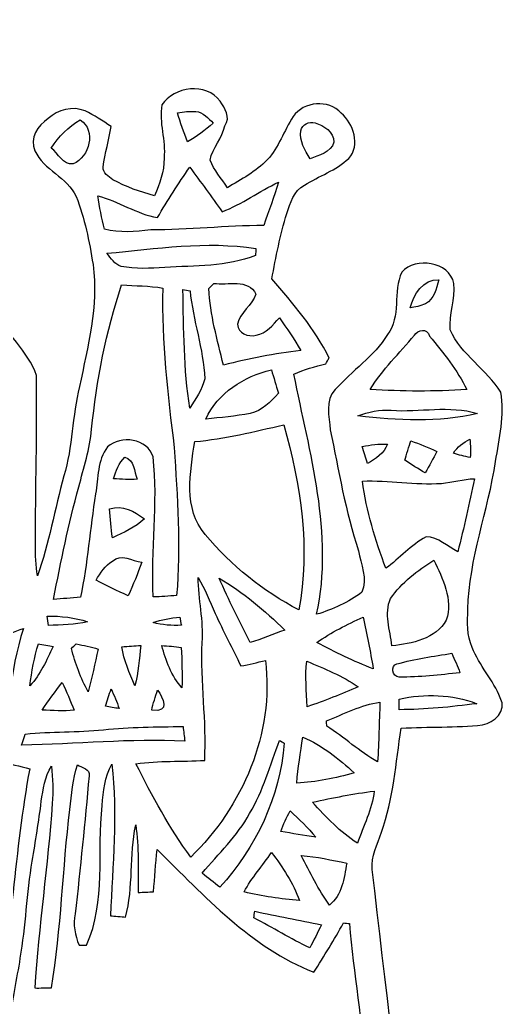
# Model space of a CAD drawing. Header units: centimetres. Extents: x -11.5 to 11.6, y -15.1 to 14.3.
# Drawn here: x 3.06 to 11.57, y -2.97 to 14.25 of the extents above; entities that cross this region are included whole.
import ezdxf

# ---------------------------------------------------------------- set-up
doc = ezdxf.new("R2010")
doc.units = ezdxf.units.CM
doc.header["$MEASUREMENT"] = 0
doc.layers.add('Layer 1', color=7, linetype='Continuous')

msp = doc.modelspace()

# ---------------------------------------------------------------- linework, layer by layer
at = {"layer": 'Layer 1', "color": 251}
for points, knots in [([(-2.06375, 14.05819), (-1.87043, 14.25363), (-1.54481, 14.13792), (-1.38783, 13.9573), (-1.38783, 13.9573), (-1.24742, 13.73434), (-1.26753, 13.44612), (-1.14159, 13.21576), (-1.14159, 13.21576), (-0.89182, 12.98363), (-0.58738, 12.80971), (-0.36865, 12.54301), (-0.36865, 12.54301), (-0.17392, 12.33064), (-0.00494, 12.09675), (0.13017, 11.84169), (0.13017, 11.84169), (0.3369, 11.83711), (0.54398, 11.83322), (0.75142, 11.82723), (0.75142, 11.82723), (0.67486, 11.57217), (0.52776, 11.34604), (0.4378, 11.09592), (0.4378, 11.09592), (0.30833, 10.7502), (0.14676, 10.41682), (0.0187, 10.0711), (0.0187, 10.0711), (-0.12629, 9.51547), (0.43744, 9.1246), (0.41487, 8.58449), (0.41487, 8.58449), (0.34925, 8.28887), (-0.06244, 8.15411), (-0.00882, 7.81473), (-0.00882, 7.81473), (0.01976, 7.43409), (0.21731, 7.09683), (0.30939, 6.73171), (0.30939, 6.73171), (0.47696, 5.975), (0.39687, 5.18548), (0.56762, 4.42877), (0.56762, 4.42877), (0.76482, 4.60622), (0.9017, 4.86269), (0.89182, 5.13327), (0.89182, 5.13327), (0.92216, 5.89739), (0.88124, 6.66256), (0.9017, 7.42703), (0.9017, 7.42703), (0.9084, 7.63305), (0.92146, 7.85319), (1.03329, 8.03275), (1.03329, 8.03275), (1.22237, 8.34072), (1.43686, 8.63459), (1.59173, 8.96197), (1.59173, 8.96197), (1.70991, 9.19939), (1.67322, 9.4809), (1.6189, 9.73102), (1.6189, 9.73102), (1.58785, 9.92187), (1.52859, 10.13742), (1.65276, 10.30781), (1.65276, 10.30781), (1.80022, 10.48632), (2.0387, 10.58545), (2.26907, 10.55934), (2.26907, 10.55934), (2.44722, 10.48879), (2.63596, 10.37661), (2.70792, 10.18822), (2.70792, 10.18822), (2.78377, 9.85414), (2.63102, 9.52712), (2.63666, 9.19586), (2.63666, 9.19586), (2.80811, 8.77429), (3.21028, 8.48325), (3.34998, 8.04651), (3.34998, 8.04651), (3.36903, 7.06473), (3.33375, 6.08013), (3.33304, 5.09729), (3.33304, 5.09729), (3.33728, 4.91631), (3.33798, 4.73287), (3.36938, 4.5533), (3.36938, 4.5533), (3.57364, 5.11986), (3.6703, 5.71712), (3.83187, 6.29603), (3.83187, 6.29603), (3.98321, 6.80473), (3.97722, 7.3406), (4.10069, 7.8546), (4.10069, 7.8546), (4.25344, 8.5531), (4.43547, 9.26077), (4.34022, 9.9822), (4.34022, 9.9822), (4.27214, 10.38472), (4.19876, 10.79182), (4.04354, 11.17106), (4.04354, 11.17106), (3.88726, 11.50832), (3.48015, 11.63073), (3.32528, 11.96693), (3.32528, 11.96693), (3.22333, 12.19059), (3.37714, 12.41072), (3.55529, 12.52996), (3.55529, 12.52996), (3.7271, 12.68448), (3.9811, 12.75362), (4.20088, 12.66472), (4.20088, 12.66472), (4.35928, 12.58711), (4.50744, 12.48904), (4.6549, 12.39202), (4.6549, 12.39202), (4.62068, 12.15496), (4.54554, 11.92565), (4.5145, 11.68788), (4.5145, 11.68788), (4.50215, 11.58064), (4.61186, 11.51678), (4.68806, 11.46351), (4.68806, 11.46351), (4.9149, 11.33581), (5.16396, 11.25079), (5.41479, 11.1827), (5.41479, 11.1827), (5.49557, 11.39261), (5.58447, 11.60709), (5.57989, 11.8364), (5.57989, 11.8364), (5.61164, 12.1479), (5.48569, 12.45976), (5.54143, 12.76738), (5.54143, 12.76738), (5.74957, 13.09017), (6.32107, 13.16531), (6.55743, 12.83582), (6.55743, 12.83582), (6.64281, 12.71164), (6.74441, 12.55571), (6.64245, 12.40367), (6.64245, 12.40367), (6.59518, 12.18706), (6.42726, 12.01984), (6.3814, 11.80536), (6.3814, 11.80536), (6.45231, 11.62897), (6.58072, 11.48186), (6.68479, 11.32381), (6.68479, 11.32381), (6.92785, 11.46916), (7.1822, 11.60427), (7.38152, 11.80994), (7.38152, 11.80994), (7.58472, 12.02761), (7.67115, 12.31794), (7.83096, 12.56312), (7.83096, 12.56312), (8.01864, 12.83088), (8.45114, 12.87074), (8.67198, 12.62309), (8.67198, 12.62309), (8.88118, 12.44424), (9.01735, 12.06077), (8.80216, 11.83569), (8.80216, 11.83569), (8.58344, 11.62262), (8.28322, 11.53054), (8.03204, 11.36544), (8.03204, 11.36544), (7.83378, 11.27795), (7.79357, 11.05076), (7.71984, 10.87155), (7.71984, 10.87155), (7.60942, 10.49831), (7.5311, 10.11555), (7.4616, 9.73243), (7.4616, 9.73243), (7.83167, 9.29957), (8.20843, 8.86566), (8.46137, 8.35025), (8.46137, 8.35025), (8.44127, 8.31709), (8.42151, 8.28393), (8.40211, 8.25041), (8.40211, 8.25041), (8.21372, 8.20208), (8.02464, 8.15411), (7.84719, 8.07297), (7.84719, 8.07297), (8.11459, 6.69678), (8.54886, 5.28955), (8.24336, 3.88161), (8.24336, 3.88161), (8.52417, 3.96804), (8.80004, 4.08658), (9.03358, 4.26791), (9.03358, 4.26791), (9.13765, 4.49651), (9.01171, 4.75897), (8.97643, 4.9911), (8.97643, 4.9911), (8.74183, 5.67584), (8.6293, 6.39233), (8.48078, 7.09824), (8.48078, 7.09824), (8.46349, 7.32684), (8.382, 7.61788), (8.56862, 7.80062), (8.56862, 7.80062), (8.85825, 8.13435), (9.24772, 8.37741), (9.47737, 8.76371), (9.47737, 8.76371), (9.72573, 9.07274), (9.56663, 9.51089), (9.73067, 9.8492), (9.73067, 9.8492), (9.96774, 10.12366), (10.55934, 10.03547), (10.64013, 9.65235), (10.64013, 9.65235), (10.66729, 9.38036), (10.55123, 9.11366), (10.57451, 8.84237), (10.57451, 8.84237), (10.76572, 8.40458), (11.21445, 8.15622), (11.45787, 7.75476), (11.45787, 7.75476), (11.52984, 7.35224), (11.42718, 6.9469), (11.36791, 6.54932), (11.36791, 6.54932), (11.2335, 5.68396), (10.90507, 4.85211), (10.88284, 3.96946), (10.88284, 3.96946), (10.87755, 3.74756), (10.85815, 3.51014), (10.95869, 3.30376), (10.95869, 3.30376), (11.0804, 2.98732), (11.32628, 2.7365), (11.44905, 2.42147), (11.44905, 2.42147), (11.57041, 2.19922), (11.34216, 1.99284), (11.14107, 1.95016), (11.14107, 1.95016), (10.66871, 1.90324), (10.19281, 1.92229), (9.71903, 1.89477), (9.71903, 1.89477), (9.62519, 1.28623), (9.58215, 0.66252), (9.37472, 0.07796), (9.37472, 0.07796), (9.30416, -0.13229), (9.19127, -0.33973), (9.2142, -0.56974), (9.2142, -0.56974), (9.67528, -4.56812), (10.17376, -8.56262), (10.63025, -12.56171), (10.63025, -12.56171), (9.30416, -12.62768), (7.97631, -12.59558), (6.64986, -12.64673), (6.64986, -12.64673), (5.43419, -12.61604), (4.22169, -12.71799), (3.01025, -12.80336), (3.01025, -12.80336), (3.15419, -13.46588), (3.35104, -14.11746), (3.51437, -14.7761), (3.51437, -14.7761), (2.95734, -14.92215), (2.37949, -14.94331), (1.80799, -14.98388), (1.80799, -14.98388), (1.05163, -15.01599), (0.29492, -15.0368), (-0.46179, -15.06432), (-0.46179, -15.06432), (-2.46698, -15.08795), (-4.4704, -14.91192), (-6.47559, -14.99623), (-6.47559, -14.99623), (-6.65163, -14.98741), (-6.9663, -15.02269), (-7.0164, -14.79303), (-7.0164, -14.79303), (-7.01534, -14.2113), (-6.83084, -13.64897), (-6.80544, -13.06936), (-6.80544, -13.06936), (-7.75264, -13.12474), (-8.70126, -13.09546), (-9.64883, -13.1131), (-9.64883, -13.1131), (-10.26089, -13.14803), (-10.87402, -13.14415), (-11.4868, -13.14062), (-11.4868, -13.14062), (-11.43635, -11.45222), (-11.33122, -9.76489), (-11.21516, -8.07967), (-11.21516, -8.07967), (-10.76043, -5.12692), (-10.36355, -2.1657), (-9.96774, 0.79551), (-9.96774, 0.79551), (-9.84462, 1.99284), (-9.70421, 3.18946), (-9.51512, 4.37868), (-9.51512, 4.37868), (-9.85908, 4.42913), (-10.20727, 4.43477), (-10.55264, 4.47005), (-10.55264, 4.47005), (-10.48491, 5.2384), (-10.19422, 5.96371), (-9.98114, 6.69854), (-9.98114, 6.69854), (-9.83544, 7.27675), (-9.59873, 7.82708), (-9.36166, 8.37247), (-9.36166, 8.37247), (-9.16658, 8.83497), (-8.85931, 9.24313), (-8.68821, 9.71515), (-8.68821, 9.71515), (-8.62048, 9.8746), (-8.75947, 10.01324), (-8.8706, 10.10779), (-8.8706, 10.10779), (-9.11825, 10.32969), (-9.42516, 10.51877), (-9.53629, 10.85215), (-9.53629, 10.85215), (-9.67564, 11.24126), (-9.84532, 11.61768), (-10.01995, 11.99127), (-10.01995, 11.99127), (-10.15083, 12.26467), (-9.92329, 12.5917), (-9.64389, 12.63932), (-9.64389, 12.63932), (-9.43716, 12.64426), (-9.23784, 12.49609), (-9.19656, 12.28866), (-9.19656, 12.28866), (-9.19198, 12.0396), (-9.26853, 11.80006), (-9.32956, 11.56159), (-9.32956, 11.56159), (-9.07627, 11.5002), (-8.80674, 11.51431), (-8.58061, 11.65225), (-8.58061, 11.65225), (-8.60249, 11.90166), (-8.6487, 12.14931), (-8.65611, 12.39979), (-8.65611, 12.39979), (-8.62824, 12.74022), (-8.17527, 12.87709), (-7.92021, 12.68201), (-7.92021, 12.68201), (-7.74912, 12.59134), (-7.71384, 12.37192), (-7.76041, 12.19906), (-7.76041, 12.19906), (-7.81403, 12.01561), (-7.88423, 11.83711), (-7.93679, 11.65331), (-7.93679, 11.65331), (-7.64081, 11.55171), (-7.32155, 11.54677), (-7.02451, 11.64766), (-7.02451, 11.64766), (-7.01358, 11.88332), (-7.05097, 12.11509), (-7.10071, 12.34475), (-7.10071, 12.34475), (-7.15292, 12.47951), (-7.11165, 12.65943), (-6.97865, 12.72857), (-6.97865, 12.72857), (-6.7243, 12.84111), (-6.41562, 12.76985), (-6.20818, 12.59487), (-6.20818, 12.59487), (-6.07942, 12.48516), (-6.06496, 12.2869), (-6.14962, 12.14579), (-6.14962, 12.14579), (-6.23147, 12.01385), (-6.32848, 11.89214), (-6.41773, 11.76514), (-6.41773, 11.76514), (-6.12175, 11.67024), (-5.81131, 11.70975), (-5.51427, 11.77749), (-5.51427, 11.77749), (-5.62645, 12.02267), (-5.79332, 12.34405), (-5.61199, 12.59769), (-5.61199, 12.59769), (-5.4483, 12.77126), (-5.1375, 12.85134), (-4.93395, 12.70353), (-4.93395, 12.70353), (-4.70747, 12.46893), (-4.81365, 12.14014), (-4.88421, 11.86744), (-4.88421, 11.86744), (-4.97911, 11.52701), (-4.9343, 11.14884), (-5.12057, 10.83627), (-5.12057, 10.83627), (-5.30719, 10.53712), (-5.61728, 10.31311), (-5.7464, 9.98044), (-5.7464, 9.98044), (-5.78238, 9.44739), (-5.17349, 9.12566), (-5.20771, 8.59155), (-5.20771, 8.59155), (-5.25039, 8.24477), (-5.44971, 7.92833), (-5.40632, 7.56885), (-5.40632, 7.56885), (-5.35623, 7.11764), (-5.16431, 6.69854), (-5.06942, 6.25687), (-5.06942, 6.25687), (-4.86622, 5.36187), (-4.67889, 4.46299), (-4.55224, 3.55353), (-4.55224, 3.55353), (-4.35998, 3.64243), (-4.17513, 3.78001), (-4.09187, 3.9811), (-4.09187, 3.9811), (-3.96275, 4.37974), (-3.89431, 4.79531), (-3.85586, 5.21159), (-3.85586, 5.21159), (-4.13844, 5.1689), (-4.41748, 5.10928), (-4.69794, 5.05636), (-4.69794, 5.05636), (-4.693, 5.24651), (-4.65808, 5.43419), (-4.63444, 5.62222), (-4.63444, 5.62222), (-4.51979, 6.44737), (-4.46158, 7.28098), (-4.28519, 8.09625), (-4.28519, 8.09625), (-4.19135, 8.62683), (-3.95323, 9.1186), (-3.86186, 9.64918), (-3.86186, 9.64918), (-3.83187, 9.83297), (-3.81106, 10.02489), (-3.87914, 10.20339), (-3.87914, 10.20339), (-4.02484, 10.66447), (-4.32047, 11.0617), (-4.48839, 11.51184), (-4.48839, 11.51184), (-4.32894, 11.70623), (-4.01673, 11.69458), (-3.85163, 11.89179), (-3.85163, 11.89179), (-3.65443, 12.16378), (-3.49285, 12.46611), (-3.24803, 12.70071), (-3.24803, 12.70071), (-3.01061, 12.87745), (-2.74179, 13.01044), (-2.51848, 13.20659), (-2.51848, 13.20659), (-2.35268, 13.47787), (-2.32833, 13.85076), (-2.06375, 14.05819), (-2.06375, 14.05819), (-2.06375, 14.05819), (-2.06375, 14.05819), (-2.06375, 14.05819)], [0, 0, 0, 0, 0.00787402, 0.00787402, 0.00787402, 0.00787402, 0.01574803, 0.01574803, 0.01574803, 0.01574803, 0.02362205, 0.02362205, 0.02362205, 0.02362205, 0.03149606, 0.03149606, 0.03149606, 0.03149606, 0.03937008, 0.03937008, 0.03937008, 0.03937008, 0.04724409, 0.04724409, 0.04724409, 0.04724409, 0.05511811, 0.05511811, 0.05511811, 0.05511811, 0.06299213, 0.06299213, 0.06299213, 0.06299213, 0.07086614, 0.07086614, 0.07086614, 0.07086614, 0.07874016, 0.07874016, 0.07874016, 0.07874016, 0.08661417, 0.08661417, 0.08661417, 0.08661417, 0.09448819, 0.09448819, 0.09448819, 0.09448819, 0.1023622, 0.1023622, 0.1023622, 0.1023622, 0.11023622, 0.11023622, 0.11023622, 0.11023622, 0.11811024, 0.11811024, 0.11811024, 0.11811024, 0.12598425, 0.12598425, 0.12598425, 0.12598425, 0.13385827, 0.13385827, 0.13385827, 0.13385827, 0.14173228, 0.14173228, 0.14173228, 0.14173228, 0.1496063, 0.1496063, 0.1496063, 0.1496063, 0.15748031, 0.15748031, 0.15748031, 0.15748031, 0.16535433, 0.16535433, 0.16535433, 0.16535433, 0.17322835, 0.17322835, 0.17322835, 0.17322835, 0.18110236, 0.18110236, 0.18110236, 0.18110236, 0.18897638, 0.18897638, 0.18897638, 0.18897638, 0.19685039, 0.19685039, 0.19685039, 0.19685039, 0.20472441, 0.20472441, 0.20472441, 0.20472441, 0.21259843, 0.21259843, 0.21259843, 0.21259843, 0.22047244, 0.22047244, 0.22047244, 0.22047244, 0.22834646, 0.22834646, 0.22834646, 0.22834646, 0.23622047, 0.23622047, 0.23622047, 0.23622047, 0.24409449, 0.24409449, 0.24409449, 0.24409449, 0.2519685, 0.2519685, 0.2519685, 0.2519685, 0.25984252, 0.25984252, 0.25984252, 0.25984252, 0.26771654, 0.26771654, 0.26771654, 0.26771654, 0.27559055, 0.27559055, 0.27559055, 0.27559055, 0.28346457, 0.28346457, 0.28346457, 0.28346457, 0.29133858, 0.29133858, 0.29133858, 0.29133858, 0.2992126, 0.2992126, 0.2992126, 0.2992126, 0.30708661, 0.30708661, 0.30708661, 0.30708661, 0.31496063, 0.31496063, 0.31496063, 0.31496063, 0.32283465, 0.32283465, 0.32283465, 0.32283465, 0.33070866, 0.33070866, 0.33070866, 0.33070866, 0.33858268, 0.33858268, 0.33858268, 0.33858268, 0.34645669, 0.34645669, 0.34645669, 0.34645669, 0.35433071, 0.35433071, 0.35433071, 0.35433071, 0.36220472, 0.36220472, 0.36220472, 0.36220472, 0.37007874, 0.37007874, 0.37007874, 0.37007874, 0.37795276, 0.37795276, 0.37795276, 0.37795276, 0.38582677, 0.38582677, 0.38582677, 0.38582677, 0.39370079, 0.39370079, 0.39370079, 0.39370079, 0.4015748, 0.4015748, 0.4015748, 0.4015748, 0.40944882, 0.40944882, 0.40944882, 0.40944882, 0.41732283, 0.41732283, 0.41732283, 0.41732283, 0.42519685, 0.42519685, 0.42519685, 0.42519685, 0.43307087, 0.43307087, 0.43307087, 0.43307087, 0.44094488, 0.44094488, 0.44094488, 0.44094488, 0.4488189, 0.4488189, 0.4488189, 0.4488189, 0.45669291, 0.45669291, 0.45669291, 0.45669291, 0.46456693, 0.46456693, 0.46456693, 0.46456693, 0.47244094, 0.47244094, 0.47244094, 0.47244094, 0.48031496, 0.48031496, 0.48031496, 0.48031496, 0.48818898, 0.48818898, 0.48818898, 0.48818898, 0.49606299, 0.49606299, 0.49606299, 0.49606299, 0.50393701, 0.50393701, 0.50393701, 0.50393701, 0.51181102, 0.51181102, 0.51181102, 0.51181102, 0.51968504, 0.51968504, 0.51968504, 0.51968504, 0.52755906, 0.52755906, 0.52755906, 0.52755906, 0.53543307, 0.53543307, 0.53543307, 0.53543307, 0.54330709, 0.54330709, 0.54330709, 0.54330709, 0.5511811, 0.5511811, 0.5511811, 0.5511811, 0.55905512, 0.55905512, 0.55905512, 0.55905512, 0.56692913, 0.56692913, 0.56692913, 0.56692913, 0.57480315, 0.57480315, 0.57480315, 0.57480315, 0.58267717, 0.58267717, 0.58267717, 0.58267717, 0.59055118, 0.59055118, 0.59055118, 0.59055118, 0.5984252, 0.5984252, 0.5984252, 0.5984252, 0.60629921, 0.60629921, 0.60629921, 0.60629921, 0.61417323, 0.61417323, 0.61417323, 0.61417323, 0.62204724, 0.62204724, 0.62204724, 0.62204724, 0.62992126, 0.62992126, 0.62992126, 0.62992126, 0.63779528, 0.63779528, 0.63779528, 0.63779528, 0.64566929, 0.64566929, 0.64566929, 0.64566929, 0.65354331, 0.65354331, 0.65354331, 0.65354331, 0.66141732, 0.66141732, 0.66141732, 0.66141732, 0.66929134, 0.66929134, 0.66929134, 0.66929134, 0.67716535, 0.67716535, 0.67716535, 0.67716535, 0.68503937, 0.68503937, 0.68503937, 0.68503937, 0.69291339, 0.69291339, 0.69291339, 0.69291339, 0.7007874, 0.7007874, 0.7007874, 0.7007874, 0.70866142, 0.70866142, 0.70866142, 0.70866142, 0.71653543, 0.71653543, 0.71653543, 0.71653543, 0.72440945, 0.72440945, 0.72440945, 0.72440945, 0.73228346, 0.73228346, 0.73228346, 0.73228346, 0.74015748, 0.74015748, 0.74015748, 0.74015748, 0.7480315, 0.7480315, 0.7480315, 0.7480315, 0.75590551, 0.75590551, 0.75590551, 0.75590551, 0.76377953, 0.76377953, 0.76377953, 0.76377953, 0.77165354, 0.77165354, 0.77165354, 0.77165354, 0.77952756, 0.77952756, 0.77952756, 0.77952756, 0.78740157, 0.78740157, 0.78740157, 0.78740157, 0.79527559, 0.79527559, 0.79527559, 0.79527559, 0.80314961, 0.80314961, 0.80314961, 0.80314961, 0.81102362, 0.81102362, 0.81102362, 0.81102362, 0.81889764, 0.81889764, 0.81889764, 0.81889764, 0.82677165, 0.82677165, 0.82677165, 0.82677165, 0.83464567, 0.83464567, 0.83464567, 0.83464567, 0.84251969, 0.84251969, 0.84251969, 0.84251969, 0.8503937, 0.8503937, 0.8503937, 0.8503937, 0.85826772, 0.85826772, 0.85826772, 0.85826772, 0.86614173, 0.86614173, 0.86614173, 0.86614173, 0.87401575, 0.87401575, 0.87401575, 0.87401575, 0.88188976, 0.88188976, 0.88188976, 0.88188976, 0.88976378, 0.88976378, 0.88976378, 0.88976378, 0.8976378, 0.8976378, 0.8976378, 0.8976378, 0.90551181, 0.90551181, 0.90551181, 0.90551181, 0.91338583, 0.91338583, 0.91338583, 0.91338583, 0.92125984, 0.92125984, 0.92125984, 0.92125984, 0.92913386, 0.92913386, 0.92913386, 0.92913386, 0.93700787, 0.93700787, 0.93700787, 0.93700787, 0.94488189, 0.94488189, 0.94488189, 0.94488189, 0.95275591, 0.95275591, 0.95275591, 0.95275591, 0.96062992, 0.96062992, 0.96062992, 0.96062992, 0.96850394, 0.96850394, 0.96850394, 0.96850394, 0.97637795, 0.97637795, 0.97637795, 0.97637795, 0.98425197, 0.98425197, 0.98425197, 0.98425197, 1, 1, 1, 1]), ([(5.81554, 12.63156), (5.8614, 12.4587), (5.92243, 12.29042), (5.98734, 12.12356), (5.98734, 12.12356), (6.1535, 12.20787), (6.29356, 12.3317), (6.43714, 12.44847), (6.43714, 12.44847), (6.35176, 12.53525), (6.26216, 12.64038), (6.13304, 12.65449), (6.13304, 12.65449), (6.02544, 12.66049), (5.92102, 12.64532), (5.81554, 12.63156), (5.81554, 12.63156), (5.81554, 12.63156), (5.81554, 12.63156), (5.81554, 12.63156)], [0, 0, 0, 0, 0.16666667, 0.16666667, 0.16666667, 0.16666667, 0.33333333, 0.33333333, 0.33333333, 0.33333333, 0.5, 0.5, 0.5, 0.5, 0.66666667, 0.66666667, 0.66666667, 0.66666667, 1, 1, 1, 1]), ([(3.61139, 12.01279), (3.72851, 11.93059), (3.81917, 11.7094), (3.99274, 11.73974), (3.99274, 11.73974), (4.2799, 11.86004), (4.40055, 12.31829), (4.11692, 12.50809), (4.11692, 12.50809), (3.91089, 12.38462), (3.73556, 12.21811), (3.61139, 12.01279), (3.61139, 12.01279), (3.61139, 12.01279), (3.61139, 12.01279), (3.61139, 12.01279)], [0, 0, 0, 0, 0.2, 0.2, 0.2, 0.2, 0.4, 0.4, 0.4, 0.4, 0.6, 0.6, 0.6, 0.6, 1, 1, 1, 1]), ([(7.96713, 12.31724), (7.94279, 12.1352), (8.03734, 11.97645), (8.12765, 11.82934), (8.12765, 11.82934), (8.27722, 11.88649), (8.49312, 11.94012), (8.54392, 12.11792), (8.54392, 12.11792), (8.54392, 12.29713), (8.37001, 12.41002), (8.21514, 12.4527), (8.21514, 12.4527), (8.11212, 12.49221), (7.98936, 12.42483), (7.96713, 12.31724), (7.96713, 12.31724), (7.96713, 12.31724), (7.96713, 12.31724), (7.96713, 12.31724)], [0, 0, 0, 0, 0.16666667, 0.16666667, 0.16666667, 0.16666667, 0.33333333, 0.33333333, 0.33333333, 0.33333333, 0.5, 0.5, 0.5, 0.5, 0.66666667, 0.66666667, 0.66666667, 0.66666667, 1, 1, 1, 1]), ([(5.46488, 10.80135), (5.09587, 10.86838), (4.77943, 11.08569), (4.42066, 11.18411), (4.42066, 11.18411), (4.45064, 10.98691), (4.49192, 10.79147), (4.53743, 10.59744), (4.53743, 10.59744), (4.80483, 10.53747), (5.07682, 10.54982), (5.34599, 10.58968), (5.34599, 10.58968), (6.00534, 10.58439), (6.66115, 10.66094), (7.31979, 10.66518), (7.31979, 10.66518), (7.40304, 10.91847), (7.50358, 11.16612), (7.57802, 11.42224), (7.57802, 11.42224), (7.24288, 11.26067), (6.94126, 11.03736), (6.59236, 10.9033), (6.59236, 10.9033), (6.4068, 11.16471), (6.22088, 11.42577), (6.02721, 11.68083), (6.02721, 11.68083), (5.82895, 11.39543), (5.63598, 11.10439), (5.46488, 10.80135), (5.46488, 10.80135), (5.46488, 10.80135), (5.46488, 10.80135), (5.46488, 10.80135)], [0, 0, 0, 0, 0.1, 0.1, 0.1, 0.1, 0.2, 0.2, 0.2, 0.2, 0.3, 0.3, 0.3, 0.3, 0.4, 0.4, 0.4, 0.4, 0.5, 0.5, 0.5, 0.5, 0.6, 0.6, 0.6, 0.6, 0.7, 0.7, 0.7, 0.7, 0.8, 0.8, 0.8, 0.8, 1, 1, 1, 1]), ([(4.58011, 10.1794), (4.65208, 10.09368), (4.71629, 9.98396), (4.83023, 9.94974), (4.83023, 9.94974), (5.08212, 9.90494), (5.33753, 9.91341), (5.59188, 9.92999), (5.59188, 9.92999), (6.12246, 9.96985), (6.67314, 9.93846), (7.1755, 10.14342), (7.1755, 10.14342), (7.17726, 10.1727), (7.18009, 10.23197), (7.18185, 10.26125), (7.18185, 10.26125), (6.31931, 10.40059), (5.44124, 10.25842), (4.58011, 10.1794), (4.58011, 10.1794), (4.58011, 10.1794), (4.58011, 10.1794), (4.58011, 10.1794)], [0, 0, 0, 0, 0.14285714, 0.14285714, 0.14285714, 0.14285714, 0.28571429, 0.28571429, 0.28571429, 0.28571429, 0.42857143, 0.42857143, 0.42857143, 0.42857143, 0.57142857, 0.57142857, 0.57142857, 0.57142857, 0.71428571, 0.71428571, 0.71428571, 0.71428571, 1, 1, 1, 1]), ([(6.44984, 9.65447), (6.4202, 9.62448), (6.39092, 9.5945), (6.36164, 9.56486), (6.36164, 9.56486), (6.38104, 9.10872), (6.51051, 8.66951), (6.6167, 8.22889), (6.6167, 8.22889), (7.06049, 8.33861), (7.50958, 8.43174), (7.96431, 8.48289), (7.96431, 8.48289), (7.85248, 8.68116), (7.72266, 8.86848), (7.59354, 9.05581), (7.59354, 9.05581), (7.47748, 8.93163), (7.36847, 8.77288), (7.18502, 8.75206), (7.18502, 8.75206), (7.05414, 8.71114), (6.86012, 8.78628), (6.86329, 8.94186), (6.86329, 8.94186), (6.90386, 9.15176), (7.11976, 9.27135), (7.18361, 9.46891), (7.18361, 9.46891), (7.04956, 9.74125), (6.6869, 9.6199), (6.44984, 9.65447), (6.44984, 9.65447), (6.44984, 9.65447), (6.44984, 9.65447), (6.44984, 9.65447)], [0, 0, 0, 0, 0.1, 0.1, 0.1, 0.1, 0.2, 0.2, 0.2, 0.2, 0.3, 0.3, 0.3, 0.3, 0.4, 0.4, 0.4, 0.4, 0.5, 0.5, 0.5, 0.5, 0.6, 0.6, 0.6, 0.6, 0.7, 0.7, 0.7, 0.7, 0.8, 0.8, 0.8, 0.8, 1, 1, 1, 1]), ([(9.87319, 9.22796), (9.96562, 9.24101), (10.05664, 9.2583), (10.14307, 9.29746), (10.14307, 9.29746), (10.29935, 9.38036), (10.3311, 9.56204), (10.37484, 9.71515), (10.37484, 9.71515), (10.09474, 9.73561), (9.94234, 9.46079), (9.87319, 9.22796), (9.87319, 9.22796), (9.87319, 9.22796), (9.87319, 9.22796), (9.87319, 9.22796)], [0, 0, 0, 0, 0.2, 0.2, 0.2, 0.2, 0.4, 0.4, 0.4, 0.4, 0.6, 0.6, 0.6, 0.6, 1, 1, 1, 1]), ([(4.83799, 9.62695), (4.56494, 8.81239), (4.40231, 7.96255), (4.31553, 7.10847), (4.31553, 7.10847), (4.28237, 6.76557), (4.17724, 6.43714), (4.09081, 6.10588), (4.09081, 6.10588), (3.90984, 5.45959), (3.77825, 4.80095), (3.65019, 4.14232), (3.65019, 4.14232), (3.80612, 4.15325), (3.9624, 4.1656), (4.11868, 4.17795), (4.11868, 4.17795), (4.2485, 4.77238), (4.28449, 5.38127), (4.38397, 5.98064), (4.38397, 5.98064), (4.43971, 6.25651), (4.4069, 6.56872), (4.59317, 6.8012), (4.59317, 6.8012), (4.82141, 7.01816), (5.29343, 6.94267), (5.38903, 6.62622), (5.38903, 6.62622), (5.47899, 5.81413), (5.34987, 4.9978), (5.38974, 4.18359), (5.38974, 4.18359), (5.52626, 4.18818), (5.66244, 4.19876), (5.79931, 4.20899), (5.79931, 4.20899), (5.87304, 5.06765), (5.80954, 5.93125), (5.75874, 6.78956), (5.75874, 6.78956), (5.64268, 7.71243), (5.53014, 8.64023), (5.55766, 9.57227), (5.55766, 9.57227), (5.32059, 9.61637), (5.07682, 9.60896), (4.83799, 9.62695), (4.83799, 9.62695), (4.83799, 9.62695), (4.83799, 9.62695), (4.83799, 9.62695)], [0, 0, 0, 0, 0.07142857, 0.07142857, 0.07142857, 0.07142857, 0.14285714, 0.14285714, 0.14285714, 0.14285714, 0.21428571, 0.21428571, 0.21428571, 0.21428571, 0.28571429, 0.28571429, 0.28571429, 0.28571429, 0.35714286, 0.35714286, 0.35714286, 0.35714286, 0.42857143, 0.42857143, 0.42857143, 0.42857143, 0.5, 0.5, 0.5, 0.5, 0.57142857, 0.57142857, 0.57142857, 0.57142857, 0.64285714, 0.64285714, 0.64285714, 0.64285714, 0.71428571, 0.71428571, 0.71428571, 0.71428571, 0.78571429, 0.78571429, 0.78571429, 0.78571429, 0.85714286, 0.85714286, 0.85714286, 0.85714286, 1, 1, 1, 1]), ([(5.90726, 9.54722), (5.9249, 8.85649), (5.91891, 8.15975), (6.02862, 7.47536), (6.02862, 7.47536), (6.12846, 7.6394), (6.24487, 7.80203), (6.29003, 7.99112), (6.29003, 7.99112), (6.26604, 8.51076), (6.08542, 9.00889), (6.0325, 9.52606), (6.0325, 9.52606), (5.99052, 9.53347), (5.94889, 9.54052), (5.90726, 9.54722), (5.90726, 9.54722), (5.90726, 9.54722), (5.90726, 9.54722), (5.90726, 9.54722)], [0, 0, 0, 0, 0.16666667, 0.16666667, 0.16666667, 0.16666667, 0.33333333, 0.33333333, 0.33333333, 0.33333333, 0.5, 0.5, 0.5, 0.5, 0.66666667, 0.66666667, 0.66666667, 0.66666667, 1, 1, 1, 1]), ([(9.94904, 8.74924), (9.68869, 8.43668), (9.38953, 8.15093), (9.1754, 7.80309), (9.1754, 7.80309), (9.73737, 7.76711), (10.30182, 7.76781), (10.8645, 7.80062), (10.8645, 7.80062), (10.69975, 8.14317), (10.45422, 8.44162), (10.21468, 8.73372), (10.21468, 8.73372), (10.16952, 8.88718), (10.01113, 8.84308), (9.94904, 8.74924), (9.94904, 8.74924), (9.94904, 8.74924), (9.94904, 8.74924), (9.94904, 8.74924)], [0, 0, 0, 0, 0.16666667, 0.16666667, 0.16666667, 0.16666667, 0.33333333, 0.33333333, 0.33333333, 0.33333333, 0.5, 0.5, 0.5, 0.5, 0.66666667, 0.66666667, 0.66666667, 0.66666667, 1, 1, 1, 1]), ([(6.30908, 7.28804), (6.56802, 7.31273), (6.82766, 7.33707), (7.08342, 7.38646), (7.08342, 7.38646), (7.28733, 7.43197), (7.4422, 7.58754), (7.5752, 7.73994), (7.5752, 7.73994), (7.53357, 7.87612), (7.49547, 8.01158), (7.45208, 8.1467), (7.45208, 8.1467), (6.97794, 8.0324), (6.51475, 7.74418), (6.30908, 7.28804), (6.30908, 7.28804), (6.30908, 7.28804), (6.30908, 7.28804), (6.30908, 7.28804)], [0, 0, 0, 0, 0.16666667, 0.16666667, 0.16666667, 0.16666667, 0.33333333, 0.33333333, 0.33333333, 0.33333333, 0.5, 0.5, 0.5, 0.5, 0.66666667, 0.66666667, 0.66666667, 0.66666667, 1, 1, 1, 1]), ([(8.96408, 7.34236), (9.65447, 7.26264), (10.36849, 7.21889), (11.049, 7.38399), (11.049, 7.38399), (10.55899, 7.53463), (10.04288, 7.40304), (9.54193, 7.44044), (9.54193, 7.44044), (9.34332, 7.46125), (9.14823, 7.4101), (8.96408, 7.34236), (8.96408, 7.34236), (8.96408, 7.34236), (8.96408, 7.34236), (8.96408, 7.34236)], [0, 0, 0, 0, 0.2, 0.2, 0.2, 0.2, 0.4, 0.4, 0.4, 0.4, 0.6, 0.6, 0.6, 0.6, 1, 1, 1, 1]), ([(6.11434, 6.89539), (6.03673, 6.36199), (5.90973, 5.72382), (6.29885, 5.27473), (6.29885, 5.27473), (6.74617, 4.73004), (7.31167, 4.2866), (7.93327, 3.9564), (7.93327, 3.9564), (8.13541, 5.03273), (7.96607, 6.14433), (7.66904, 7.18644), (7.66904, 7.18644), (7.15398, 7.07284), (6.64175, 6.93843), (6.11434, 6.89539), (6.11434, 6.89539), (6.11434, 6.89539), (6.11434, 6.89539), (6.11434, 6.89539)], [0, 0, 0, 0, 0.16666667, 0.16666667, 0.16666667, 0.16666667, 0.33333333, 0.33333333, 0.33333333, 0.33333333, 0.5, 0.5, 0.5, 0.5, 0.66666667, 0.66666667, 0.66666667, 0.66666667, 1, 1, 1, 1]), ([(9.88519, 6.90492), (9.85979, 6.82202), (9.80828, 6.65586), (9.78253, 6.57296), (9.78253, 6.57296), (9.89894, 6.49499), (10.01642, 6.41667), (10.13848, 6.34647), (10.13848, 6.34647), (10.20692, 6.47171), (10.27818, 6.59518), (10.34027, 6.72359), (10.34027, 6.72359), (10.1921, 6.79238), (10.04217, 6.85906), (9.88519, 6.90492), (9.88519, 6.90492), (9.88519, 6.90492), (9.88519, 6.90492), (9.88519, 6.90492)], [0, 0, 0, 0, 0.16666667, 0.16666667, 0.16666667, 0.16666667, 0.33333333, 0.33333333, 0.33333333, 0.33333333, 0.5, 0.5, 0.5, 0.5, 0.66666667, 0.66666667, 0.66666667, 0.66666667, 1, 1, 1, 1]), ([(10.63025, 6.69219), (10.72656, 6.66362), (10.82393, 6.63363), (10.92447, 6.61952), (10.92447, 6.61952), (10.94105, 6.72394), (10.92482, 6.83013), (10.91777, 6.93491), (10.91777, 6.93491), (10.79994, 6.88305), (10.70081, 6.79979), (10.63025, 6.69219), (10.63025, 6.69219), (10.63025, 6.69219), (10.63025, 6.69219), (10.63025, 6.69219)], [0, 0, 0, 0, 0.2, 0.2, 0.2, 0.2, 0.4, 0.4, 0.4, 0.4, 0.6, 0.6, 0.6, 0.6, 1, 1, 1, 1]), ([(9.03887, 6.81002), (9.06745, 6.71089), (9.09708, 6.61211), (9.12883, 6.51404), (9.12883, 6.51404), (9.27171, 6.59024), (9.4234, 6.68902), (9.47737, 6.85024), (9.47737, 6.85024), (9.32991, 6.85694), (9.18351, 6.83401), (9.03887, 6.81002), (9.03887, 6.81002), (9.03887, 6.81002), (9.03887, 6.81002), (9.03887, 6.81002)], [0, 0, 0, 0, 0.2, 0.2, 0.2, 0.2, 0.4, 0.4, 0.4, 0.4, 0.6, 0.6, 0.6, 0.6, 1, 1, 1, 1]), ([(4.89479, 6.62093), (4.79037, 6.5211), (4.73851, 6.3821), (4.69759, 6.24699), (4.69759, 6.24699), (4.83517, 6.23817), (4.97346, 6.22476), (5.11104, 6.23782), (5.11104, 6.23782), (5.05566, 6.36905), (5.06201, 6.57789), (4.89479, 6.62093), (4.89479, 6.62093), (4.89479, 6.62093), (4.89479, 6.62093), (4.89479, 6.62093)], [0, 0, 0, 0, 0.2, 0.2, 0.2, 0.2, 0.4, 0.4, 0.4, 0.4, 0.6, 0.6, 0.6, 0.6, 1, 1, 1, 1]), ([(10.42282, 6.16514), (9.96103, 6.13763), (9.50172, 6.22371), (9.04064, 6.20536), (9.04064, 6.20536), (9.11296, 5.68325), (9.26606, 5.1756), (9.45197, 4.68348), (9.45197, 4.68348), (9.69045, 4.86057), (9.89012, 5.08776), (10.15224, 5.23452), (10.15224, 5.23452), (10.36743, 5.23169), (10.52301, 5.06448), (10.70504, 4.9717), (10.70504, 4.9717), (10.81793, 5.39256), (10.90718, 5.82013), (10.9982, 6.24593), (10.9982, 6.24593), (10.80382, 6.24099), (10.61508, 6.18666), (10.42282, 6.16514), (10.42282, 6.16514), (10.42282, 6.16514), (10.42282, 6.16514), (10.42282, 6.16514)], [0, 0, 0, 0, 0.125, 0.125, 0.125, 0.125, 0.25, 0.25, 0.25, 0.25, 0.375, 0.375, 0.375, 0.375, 0.5, 0.5, 0.5, 0.5, 0.625, 0.625, 0.625, 0.625, 0.75, 0.75, 0.75, 0.75, 1, 1, 1, 1]), ([(4.6295, 5.71888), (4.64291, 5.55131), (4.65737, 5.38304), (4.67713, 5.21582), (4.67713, 5.21582), (4.87398, 5.30684), (5.07788, 5.39609), (5.23699, 5.54814), (5.23699, 5.54814), (5.06095, 5.67584), (4.85105, 5.79508), (4.6295, 5.71888), (4.6295, 5.71888), (4.6295, 5.71888), (4.6295, 5.71888), (4.6295, 5.71888)], [0, 0, 0, 0, 0.2, 0.2, 0.2, 0.2, 0.4, 0.4, 0.4, 0.4, 0.6, 0.6, 0.6, 0.6, 1, 1, 1, 1]), ([(4.67924, 4.80977), (4.55436, 4.72899), (4.46581, 4.60551), (4.39173, 4.47887), (4.39173, 4.47887), (4.57553, 4.38115), (4.76215, 4.28837), (4.95335, 4.20582), (4.95335, 4.20582), (5.03802, 4.39773), (5.12304, 4.58964), (5.18866, 4.78896), (5.18866, 4.78896), (5.02073, 4.8133), (4.82917, 4.94877), (4.67924, 4.80977), (4.67924, 4.80977), (4.67924, 4.80977), (4.67924, 4.80977), (4.67924, 4.80977)], [0, 0, 0, 0, 0.16666667, 0.16666667, 0.16666667, 0.16666667, 0.33333333, 0.33333333, 0.33333333, 0.33333333, 0.5, 0.5, 0.5, 0.5, 0.66666667, 0.66666667, 0.66666667, 0.66666667, 1, 1, 1, 1]), ([(9.53452, 4.15502), (9.41529, 3.89396), (9.52747, 3.60362), (9.5571, 3.33269), (9.5571, 3.33269), (9.90177, 3.36338), (10.32334, 3.45511), (10.50678, 3.78037), (10.50678, 3.78037), (10.62637, 4.13702), (10.44152, 4.50921), (10.28629, 4.82812), (10.28629, 4.82812), (10.00548, 4.6422), (9.72432, 4.43865), (9.53452, 4.15502), (9.53452, 4.15502), (9.53452, 4.15502), (9.53452, 4.15502), (9.53452, 4.15502)], [0, 0, 0, 0, 0.16666667, 0.16666667, 0.16666667, 0.16666667, 0.33333333, 0.33333333, 0.33333333, 0.33333333, 0.5, 0.5, 0.5, 0.5, 0.66666667, 0.66666667, 0.66666667, 0.66666667, 1, 1, 1, 1]), ([(6.17326, 4.52402), (6.1782, 4.14479), (6.27345, 3.77049), (6.24558, 3.38984), (6.24558, 3.38984), (6.21559, 2.70298), (6.32425, 2.0193), (6.28862, 1.33209), (6.28862, 1.33209), (5.88892, 1.30704), (5.4864, 1.33315), (5.08952, 1.27212), (5.08952, 1.27212), (5.36893, 0.70838), (5.67408, 0.15452), (6.04555, -0.35454), (6.04555, -0.35454), (6.95007, 0.5207), (7.50923, 1.80834), (7.34871, 3.07622), (7.34871, 3.07622), (7.20619, 3.0413), (7.06367, 3.00673), (6.91974, 2.97956), (6.91974, 2.97956), (6.77545, 3.28824), (6.60929, 3.58563), (6.47347, 3.89819), (6.47347, 3.89819), (6.37152, 4.10598), (6.29885, 4.32894), (6.17326, 4.52402), (6.17326, 4.52402), (6.17326, 4.52402), (6.17326, 4.52402), (6.17326, 4.52402)], [0, 0, 0, 0, 0.1, 0.1, 0.1, 0.1, 0.2, 0.2, 0.2, 0.2, 0.3, 0.3, 0.3, 0.3, 0.4, 0.4, 0.4, 0.4, 0.5, 0.5, 0.5, 0.5, 0.6, 0.6, 0.6, 0.6, 0.7, 0.7, 0.7, 0.7, 0.8, 0.8, 0.8, 0.8, 1, 1, 1, 1]), ([(6.53944, 4.51379), (6.70419, 4.13103), (6.89927, 3.76237), (7.08025, 3.38737), (7.08025, 3.38737), (7.28662, 3.45017), (7.48559, 3.53413), (7.68879, 3.60645), (7.68879, 3.60645), (7.33848, 3.94653), (6.9596, 4.26367), (6.53944, 4.51379), (6.53944, 4.51379), (6.53944, 4.51379), (6.53944, 4.51379), (6.53944, 4.51379)], [0, 0, 0, 0, 0.2, 0.2, 0.2, 0.2, 0.4, 0.4, 0.4, 0.4, 0.6, 0.6, 0.6, 0.6, 1, 1, 1, 1]), ([(3.54083, 3.85128), (3.54718, 3.79624), (3.55353, 3.74121), (3.56059, 3.68582), (3.56059, 3.68582), (3.78848, 3.69993), (4.02131, 3.69782), (4.24497, 3.75073), (4.24497, 3.75073), (4.01814, 3.82552), (3.7786, 3.85233), (3.54083, 3.85128), (3.54083, 3.85128), (3.54083, 3.85128), (3.54083, 3.85128), (3.54083, 3.85128)], [0, 0, 0, 0, 0.2, 0.2, 0.2, 0.2, 0.4, 0.4, 0.4, 0.4, 0.6, 0.6, 0.6, 0.6, 1, 1, 1, 1]), ([(5.38833, 3.73556), (5.54919, 3.69817), (5.71571, 3.67841), (5.88116, 3.69076), (5.88116, 3.69076), (5.8741, 3.72639), (5.85999, 3.79801), (5.85294, 3.83399), (5.85294, 3.83399), (5.69524, 3.81317), (5.53649, 3.79518), (5.38833, 3.73556), (5.38833, 3.73556), (5.38833, 3.73556), (5.38833, 3.73556), (5.38833, 3.73556)], [0, 0, 0, 0, 0.2, 0.2, 0.2, 0.2, 0.4, 0.4, 0.4, 0.4, 0.6, 0.6, 0.6, 0.6, 1, 1, 1, 1]), ([(8.24583, 3.39019), (8.56509, 3.2191), (8.89212, 3.06035), (9.23078, 2.93158), (9.23078, 2.93158), (9.18316, 3.23391), (9.11542, 3.53307), (9.05404, 3.83258), (9.05404, 3.83258), (8.77464, 3.70558), (8.49877, 3.56517), (8.24583, 3.39019), (8.24583, 3.39019), (8.24583, 3.39019), (8.24583, 3.39019), (8.24583, 3.39019)], [0, 0, 0, 0, 0.2, 0.2, 0.2, 0.2, 0.4, 0.4, 0.4, 0.4, 0.6, 0.6, 0.6, 0.6, 1, 1, 1, 1]), ([(2.19322, 3.30976), (2.00836, 3.25649), (1.80904, 3.24591), (1.63336, 3.16618), (1.63336, 3.16618), (1.42099, 2.34068), (1.45521, 1.46509), (1.18039, 0.65299), (1.18039, 0.65299), (1.08832, 0.33796), (0.95532, 0.03739), (0.82938, -0.26494), (0.82938, -0.26494), (0.70379, -0.58103), (0.75283, -0.92957), (0.78387, -1.25765), (0.78387, -1.25765), (0.86924, -2.31387), (1.11125, -3.34857), (1.20756, -4.40337), (1.20756, -4.40337), (1.27882, -5.22676), (1.54058, -6.0198), (1.59456, -6.8453), (1.59456, -6.8453), (1.66687, -7.366), (1.72508, -7.88917), (1.82633, -8.40528), (1.82633, -8.40528), (1.95933, -8.10966), (1.95368, -7.77699), (2.03341, -7.46619), (2.03341, -7.46619), (2.23449, -6.61388), (2.21897, -5.72946), (2.40242, -4.87433), (2.40242, -4.87433), (2.57528, -4.07035), (2.52201, -3.23744), (2.68252, -2.4317), (2.68252, -2.4317), (2.77812, -1.94557), (2.89031, -1.46191), (2.94322, -0.96908), (2.94322, -0.96908), (3.02119, -0.24906), (3.10127, 0.47166), (3.23427, 1.18428), (3.23427, 1.18428), (3.06246, 1.23049), (2.8889, 1.27176), (2.71851, 1.32151), (2.71851, 1.32151), (2.86597, 2.09021), (2.87479, 2.88572), (3.12632, 3.63326), (3.12632, 3.63326), (2.81199, 3.53483), (2.51883, 3.37397), (2.19322, 3.30976), (2.19322, 3.30976), (2.19322, 3.30976), (2.19322, 3.30976), (2.19322, 3.30976)], [0, 0, 0, 0, 0.05882353, 0.05882353, 0.05882353, 0.05882353, 0.11764706, 0.11764706, 0.11764706, 0.11764706, 0.17647059, 0.17647059, 0.17647059, 0.17647059, 0.23529412, 0.23529412, 0.23529412, 0.23529412, 0.29411765, 0.29411765, 0.29411765, 0.29411765, 0.35294118, 0.35294118, 0.35294118, 0.35294118, 0.41176471, 0.41176471, 0.41176471, 0.41176471, 0.47058824, 0.47058824, 0.47058824, 0.47058824, 0.52941176, 0.52941176, 0.52941176, 0.52941176, 0.58823529, 0.58823529, 0.58823529, 0.58823529, 0.64705882, 0.64705882, 0.64705882, 0.64705882, 0.70588235, 0.70588235, 0.70588235, 0.70588235, 0.76470588, 0.76470588, 0.76470588, 0.76470588, 0.82352941, 0.82352941, 0.82352941, 0.82352941, 0.88235294, 0.88235294, 0.88235294, 0.88235294, 1, 1, 1, 1]), ([(3.38596, 3.36797), (3.31682, 3.12843), (3.26425, 2.88361), (3.23921, 2.63525), (3.23921, 2.63525), (3.41806, 2.83281), (3.53166, 3.07869), (3.64102, 3.31893), (3.64102, 3.31893), (3.57717, 3.33128), (3.44981, 3.35562), (3.38596, 3.36797), (3.38596, 3.36797), (3.38596, 3.36797), (3.38596, 3.36797), (3.38596, 3.36797)], [0, 0, 0, 0, 0.2, 0.2, 0.2, 0.2, 0.4, 0.4, 0.4, 0.4, 0.6, 0.6, 0.6, 0.6, 1, 1, 1, 1]), ([(4.04742, 3.36621), (4.01849, 3.33939), (3.98992, 3.31258), (3.96134, 3.28577), (3.96134, 3.28577), (4.03296, 3.02507), (4.1208, 2.76578), (4.25415, 2.52942), (4.25415, 2.52942), (4.32047, 2.77636), (4.37092, 3.02683), (4.43054, 3.27519), (4.43054, 3.27519), (4.30459, 3.31258), (4.17513, 3.33869), (4.04742, 3.36621), (4.04742, 3.36621), (4.04742, 3.36621), (4.04742, 3.36621), (4.04742, 3.36621)], [0, 0, 0, 0, 0.16666667, 0.16666667, 0.16666667, 0.16666667, 0.33333333, 0.33333333, 0.33333333, 0.33333333, 0.5, 0.5, 0.5, 0.5, 0.66666667, 0.66666667, 0.66666667, 0.66666667, 1, 1, 1, 1]), ([(4.8447, 3.31505), (4.8768, 3.07657), (4.97346, 2.85468), (5.06871, 2.63596), (5.06871, 2.63596), (5.13151, 2.86456), (5.14315, 3.10339), (5.17666, 3.33692), (5.17666, 3.33692), (5.06624, 3.32987), (4.95335, 3.32352), (4.8447, 3.31505), (4.8447, 3.31505), (4.8447, 3.31505), (4.8447, 3.31505), (4.8447, 3.31505)], [0, 0, 0, 0, 0.2, 0.2, 0.2, 0.2, 0.4, 0.4, 0.4, 0.4, 0.6, 0.6, 0.6, 0.6, 1, 1, 1, 1]), ([(5.54037, 3.33657), (5.61305, 3.07411), (5.70301, 2.80282), (5.89245, 2.59997), (5.89245, 2.59997), (5.89492, 2.83563), (5.89245, 3.07022), (5.87975, 3.30482), (5.87975, 3.30482), (5.76792, 3.31752), (5.65044, 3.32916), (5.54037, 3.33657), (5.54037, 3.33657), (5.54037, 3.33657), (5.54037, 3.33657), (5.54037, 3.33657)], [0, 0, 0, 0, 0.2, 0.2, 0.2, 0.2, 0.4, 0.4, 0.4, 0.4, 0.6, 0.6, 0.6, 0.6, 1, 1, 1, 1]), ([(9.64424, 3.01449), (9.52041, 2.99014), (9.56769, 2.78941), (9.68234, 2.78483), (9.68234, 2.78483), (10.03723, 2.78624), (10.39248, 2.82081), (10.74526, 2.86244), (10.74526, 2.86244), (10.70116, 2.97674), (10.65142, 3.08892), (10.6045, 3.20111), (10.6045, 3.20111), (10.28277, 3.14889), (9.95715, 3.10656), (9.64424, 3.01449), (9.64424, 3.01449), (9.64424, 3.01449), (9.64424, 3.01449), (9.64424, 3.01449)], [0, 0, 0, 0, 0.16666667, 0.16666667, 0.16666667, 0.16666667, 0.33333333, 0.33333333, 0.33333333, 0.33333333, 0.5, 0.5, 0.5, 0.5, 0.66666667, 0.66666667, 0.66666667, 0.66666667, 1, 1, 1, 1]), ([(8.07156, 3.06352), (8.03099, 2.8007), (8.07297, 2.534), (8.07685, 2.26977), (8.07685, 2.26977), (8.38059, 2.3682), (8.67481, 2.49273), (8.96973, 2.61373), (8.96973, 2.61373), (8.69632, 2.80987), (8.37741, 2.92911), (8.07156, 3.06352), (8.07156, 3.06352), (8.07156, 3.06352), (8.07156, 3.06352), (8.07156, 3.06352)], [0, 0, 0, 0, 0.2, 0.2, 0.2, 0.2, 0.4, 0.4, 0.4, 0.4, 0.6, 0.6, 0.6, 0.6, 1, 1, 1, 1]), ([(3.45087, 2.2098), (3.63608, 2.20663), (3.82482, 2.18193), (4.01038, 2.20804), (4.01038, 2.20804), (3.943, 2.36996), (3.87985, 2.53365), (3.79942, 2.68958), (3.79942, 2.68958), (3.67912, 2.53259), (3.56094, 2.37419), (3.45087, 2.2098), (3.45087, 2.2098), (3.45087, 2.2098), (3.45087, 2.2098), (3.45087, 2.2098)], [0, 0, 0, 0, 0.2, 0.2, 0.2, 0.2, 0.4, 0.4, 0.4, 0.4, 0.6, 0.6, 0.6, 0.6, 1, 1, 1, 1]), ([(4.55542, 2.27647), (4.6355, 2.26201), (4.71593, 2.24896), (4.79707, 2.23661), (4.79707, 2.23661), (4.75403, 2.35268), (4.70606, 2.46698), (4.65737, 2.58022), (4.65737, 2.58022), (4.61927, 2.48038), (4.58611, 2.37878), (4.55542, 2.27647), (4.55542, 2.27647), (4.55542, 2.27647), (4.55542, 2.27647), (4.55542, 2.27647)], [0, 0, 0, 0, 0.2, 0.2, 0.2, 0.2, 0.4, 0.4, 0.4, 0.4, 0.6, 0.6, 0.6, 0.6, 1, 1, 1, 1]), ([(5.46594, 2.5587), (5.42572, 2.44369), (5.39044, 2.32833), (5.36399, 2.20909), (5.36399, 2.20909), (5.69983, 2.15688), (5.56154, 2.43029), (5.46594, 2.5587), (5.46594, 2.5587), (5.46594, 2.5587), (5.46594, 2.5587), (5.46594, 2.5587)], [0, 0, 0, 0, 0.25, 0.25, 0.25, 0.25, 0.5, 0.5, 0.5, 0.5, 1, 1, 1, 1]), ([(9.68163, 2.40312), (9.68163, 2.34139), (9.68234, 2.2793), (9.6834, 2.21721), (9.6834, 2.21721), (10.13636, 2.21933), (10.58862, 2.26448), (11.03771, 2.32198), (11.03771, 2.32198), (10.60732, 2.49096), (10.13037, 2.49731), (9.68163, 2.40312), (9.68163, 2.40312), (9.68163, 2.40312), (9.68163, 2.40312), (9.68163, 2.40312)], [0, 0, 0, 0, 0.2, 0.2, 0.2, 0.2, 0.4, 0.4, 0.4, 0.4, 0.6, 0.6, 0.6, 0.6, 1, 1, 1, 1]), ([(8.41587, 2.02318), (8.41657, 1.9999), (8.41798, 1.95333), (8.41869, 1.93005), (8.41869, 1.93005), (8.72384, 1.73602), (8.9916, 1.48519), (9.30804, 1.30775), (9.30804, 1.30775), (9.32921, 1.65418), (9.33344, 2.00166), (9.34826, 2.34844), (9.34826, 2.34844), (9.01806, 2.30364), (8.72208, 2.14207), (8.41587, 2.02318), (8.41587, 2.02318), (8.41587, 2.02318), (8.41587, 2.02318), (8.41587, 2.02318)], [0, 0, 0, 0, 0.16666667, 0.16666667, 0.16666667, 0.16666667, 0.33333333, 0.33333333, 0.33333333, 0.33333333, 0.5, 0.5, 0.5, 0.5, 0.66666667, 0.66666667, 0.66666667, 0.66666667, 1, 1, 1, 1]), ([(4.52191, 1.86514), (4.06788, 1.8221), (3.61033, 1.83903), (3.15736, 1.79176), (3.15736, 1.79176), (3.14113, 1.74378), (3.10903, 1.64712), (3.09316, 1.59879), (3.09316, 1.59879), (4.04319, 1.61502), (4.99145, 1.71697), (5.94289, 1.66617), (5.94289, 1.66617), (5.93196, 1.7526), (5.92102, 1.83833), (5.91044, 1.92405), (5.91044, 1.92405), (5.44724, 1.91735), (4.98263, 1.91876), (4.52191, 1.86514), (4.52191, 1.86514), (4.52191, 1.86514), (4.52191, 1.86514), (4.52191, 1.86514)], [0, 0, 0, 0, 0.14285714, 0.14285714, 0.14285714, 0.14285714, 0.28571429, 0.28571429, 0.28571429, 0.28571429, 0.42857143, 0.42857143, 0.42857143, 0.42857143, 0.57142857, 0.57142857, 0.57142857, 0.57142857, 0.71428571, 0.71428571, 0.71428571, 0.71428571, 1, 1, 1, 1]), ([(8.00276, 1.73673), (7.96149, 1.47108), (7.91951, 1.20509), (7.89481, 0.93698), (7.89481, 0.93698), (8.2356, 0.95426), (8.57179, 1.01882), (8.89847, 1.11619), (8.89847, 1.11619), (8.62789, 1.3589), (8.34178, 1.59667), (8.00276, 1.73673), (8.00276, 1.73673), (8.00276, 1.73673), (8.00276, 1.73673), (8.00276, 1.73673)], [0, 0, 0, 0, 0.2, 0.2, 0.2, 0.2, 0.4, 0.4, 0.4, 0.4, 0.6, 0.6, 0.6, 0.6, 1, 1, 1, 1]), ([(7.59389, 1.68169), (7.43021, 1.25271), (7.31026, 0.80222), (7.07319, 0.40569), (7.07319, 0.40569), (6.858, 0.01305), (6.52674, -0.29386), (6.24558, -0.63676), (6.24558, -0.63676), (6.34718, -0.71755), (6.45019, -0.79869), (6.55285, -0.87948), (6.55285, -0.87948), (7.18256, -0.19191), (7.60554, 0.70026), (7.67856, 1.63477), (7.67856, 1.63477), (7.65739, 1.64641), (7.61506, 1.67005), (7.59389, 1.68169), (7.59389, 1.68169), (7.59389, 1.68169), (7.59389, 1.68169), (7.59389, 1.68169)], [0, 0, 0, 0, 0.14285714, 0.14285714, 0.14285714, 0.14285714, 0.28571429, 0.28571429, 0.28571429, 0.28571429, 0.42857143, 0.42857143, 0.42857143, 0.42857143, 0.57142857, 0.57142857, 0.57142857, 0.57142857, 0.71428571, 0.71428571, 0.71428571, 0.71428571, 1, 1, 1, 1]), ([(4.66549, 1.26894), (4.55083, 1.04528), (4.51167, 0.79481), (4.49897, 0.54575), (4.49897, 0.54575), (4.40796, -0.26423), (4.56953, -1.12289), (4.22769, -1.88912), (4.22769, -1.88912), (4.19453, -1.88948), (4.12891, -1.89018), (4.0961, -1.89054), (4.0961, -1.89054), (4.0259, -1.71873), (3.98745, -1.53282), (4.02555, -1.34691), (4.02555, -1.34691), (4.12115, -0.54504), (4.19629, 0.25894), (4.27143, 1.06292), (4.27143, 1.06292), (4.30107, 1.18357), (4.14338, 1.20615), (4.06929, 1.25589), (4.06929, 1.25589), (3.98321, 1.00506), (3.96734, 0.73766), (3.93418, 0.47625), (3.93418, 0.47625), (3.81, -0.55809), (3.78389, -1.60302), (3.61668, -2.63243), (3.61668, -2.63243), (3.51825, -2.63596), (3.41983, -2.63984), (3.3214, -2.63772), (3.3214, -2.63772), (3.38984, -1.56175), (3.55459, -0.49424), (3.62832, 0.58103), (3.62832, 0.58103), (3.6509, 0.79728), (3.62902, 1.01494), (3.61209, 1.23014), (3.61209, 1.23014), (3.49709, 1.04704), (3.46604, 0.82938), (3.43711, 0.61913), (3.43711, 0.61913), (3.39408, 0.26987), (3.33481, -0.07726), (3.27836, -0.42474), (3.27836, -0.42474), (3.18241, -0.98601), (3.16689, -1.55751), (3.06952, -2.11843), (3.06952, -2.11843), (3.01625, -2.48356), (2.92488, -2.84304), (2.89172, -3.21134), (2.89172, -3.21134), (2.85362, -3.58493), (2.84903, -3.96099), (2.80952, -4.33458), (2.80952, -4.33458), (2.69205, -5.13821), (2.45357, -5.92737), (2.45745, -6.74582), (2.45745, -6.74582), (2.89631, -6.75076), (3.34257, -6.78427), (3.77719, -6.70207), (3.77719, -6.70207), (4.00403, -6.66291), (4.15537, -6.47241), (4.324, -6.33271), (4.324, -6.33271), (4.54484, -6.12211), (4.89303, -6.28509), (5.15232, -6.1722), (5.15232, -6.1722), (5.35517, -6.05226), (5.52097, -5.8734), (5.73828, -5.77638), (5.73828, -5.77638), (6.04344, -5.70724), (6.34012, -5.84306), (6.58918, -6.00428), (6.58918, -6.00428), (6.90739, -6.19019), (7.30144, -6.03179), (7.63976, -6.11964), (7.63976, -6.11964), (7.83555, -6.21947), (7.87647, -6.49146), (8.07438, -6.58812), (8.07438, -6.58812), (8.47831, -6.60859), (8.88506, -6.57507), (9.2904, -6.60188), (9.2904, -6.60188), (9.18845, -5.77427), (9.0999, -4.94383), (9.07944, -4.10951), (9.07944, -4.10951), (9.05827, -3.23779), (8.87942, -2.3809), (8.81733, -1.51306), (8.81733, -1.51306), (8.78134, -1.50918), (8.74536, -1.50566), (8.70973, -1.50248), (8.70973, -1.50248), (8.55169, -1.79705), (8.37389, -2.08033), (8.19432, -2.3622), (8.19432, -2.3622), (7.09224, -1.93428), (6.28615, -1.02799), (5.45641, -0.22366), (5.45641, -0.22366), (5.43207, -0.46884), (5.41302, -0.71367), (5.3975, -0.95956), (5.3975, -0.95956), (5.30719, -0.96308), (5.21758, -0.96696), (5.12798, -0.9712), (5.12798, -0.9712), (5.12374, -0.57856), (5.14174, -0.18344), (5.08494, 0.20602), (5.08494, 0.20602), (4.97276, -0.32279), (5.05001, -0.87948), (4.90643, -1.40088), (4.90643, -1.40088), (4.84046, -1.39488), (4.70888, -1.38254), (4.64326, -1.37654), (4.64326, -1.37654), (4.68312, -0.49565), (4.77273, 0.38911), (4.66549, 1.26894), (4.66549, 1.26894), (4.66549, 1.26894), (4.66549, 1.26894), (4.66549, 1.26894)], [0, 0, 0, 0, 0.02631579, 0.02631579, 0.02631579, 0.02631579, 0.05263158, 0.05263158, 0.05263158, 0.05263158, 0.07894737, 0.07894737, 0.07894737, 0.07894737, 0.10526316, 0.10526316, 0.10526316, 0.10526316, 0.13157895, 0.13157895, 0.13157895, 0.13157895, 0.15789474, 0.15789474, 0.15789474, 0.15789474, 0.18421053, 0.18421053, 0.18421053, 0.18421053, 0.21052632, 0.21052632, 0.21052632, 0.21052632, 0.23684211, 0.23684211, 0.23684211, 0.23684211, 0.26315789, 0.26315789, 0.26315789, 0.26315789, 0.28947368, 0.28947368, 0.28947368, 0.28947368, 0.31578947, 0.31578947, 0.31578947, 0.31578947, 0.34210526, 0.34210526, 0.34210526, 0.34210526, 0.36842105, 0.36842105, 0.36842105, 0.36842105, 0.39473684, 0.39473684, 0.39473684, 0.39473684, 0.42105263, 0.42105263, 0.42105263, 0.42105263, 0.44736842, 0.44736842, 0.44736842, 0.44736842, 0.47368421, 0.47368421, 0.47368421, 0.47368421, 0.5, 0.5, 0.5, 0.5, 0.52631579, 0.52631579, 0.52631579, 0.52631579, 0.55263158, 0.55263158, 0.55263158, 0.55263158, 0.57894737, 0.57894737, 0.57894737, 0.57894737, 0.60526316, 0.60526316, 0.60526316, 0.60526316, 0.63157895, 0.63157895, 0.63157895, 0.63157895, 0.65789474, 0.65789474, 0.65789474, 0.65789474, 0.68421053, 0.68421053, 0.68421053, 0.68421053, 0.71052632, 0.71052632, 0.71052632, 0.71052632, 0.73684211, 0.73684211, 0.73684211, 0.73684211, 0.76315789, 0.76315789, 0.76315789, 0.76315789, 0.78947368, 0.78947368, 0.78947368, 0.78947368, 0.81578947, 0.81578947, 0.81578947, 0.81578947, 0.84210526, 0.84210526, 0.84210526, 0.84210526, 0.86842105, 0.86842105, 0.86842105, 0.86842105, 0.89473684, 0.89473684, 0.89473684, 0.89473684, 0.92105263, 0.92105263, 0.92105263, 0.92105263, 0.94736842, 0.94736842, 0.94736842, 0.94736842, 1, 1, 1, 1]), ([(8.16998, 0.60219), (8.40705, 0.34043), (8.65822, 0.08149), (8.95526, -0.11254), (8.95526, -0.11254), (9.05757, 0.18803), (9.2135, 0.47731), (9.24701, 0.79728), (9.24701, 0.79728), (8.88506, 0.75071), (8.52629, 0.68086), (8.16998, 0.60219), (8.16998, 0.60219), (8.16998, 0.60219), (8.16998, 0.60219), (8.16998, 0.60219)], [0, 0, 0, 0, 0.2, 0.2, 0.2, 0.2, 0.4, 0.4, 0.4, 0.4, 0.6, 0.6, 0.6, 0.6, 1, 1, 1, 1]), ([(7.78122, 0.45226), (7.71807, 0.33726), (7.66022, 0.21907), (7.61718, 0.0949), (7.61718, 0.0949), (7.81967, 0.05715), (8.02287, 0.02328), (8.22678, -0.00776), (8.22678, -0.00776), (8.09202, 0.1584), (7.93432, 0.30374), (7.78122, 0.45226), (7.78122, 0.45226), (7.78122, 0.45226), (7.78122, 0.45226), (7.78122, 0.45226)], [0, 0, 0, 0, 0.2, 0.2, 0.2, 0.2, 0.4, 0.4, 0.4, 0.4, 0.6, 0.6, 0.6, 0.6, 1, 1, 1, 1]), ([(7.45596, -0.27446), (7.29756, -0.50412), (7.10812, -0.71438), (6.97583, -0.96167), (6.97583, -0.96167), (7.29333, -1.04105), (7.61859, -1.08268), (7.9442, -1.11231), (7.9442, -1.11231), (7.83167, -0.8068), (7.65104, -0.53269), (7.45596, -0.27446), (7.45596, -0.27446), (7.45596, -0.27446), (7.45596, -0.27446), (7.45596, -0.27446)], [0, 0, 0, 0, 0.2, 0.2, 0.2, 0.2, 0.4, 0.4, 0.4, 0.4, 0.6, 0.6, 0.6, 0.6, 1, 1, 1, 1]), ([(7.97525, -0.32632), (8.122, -0.62371), (8.27476, -0.9204), (8.4649, -1.19274), (8.4649, -1.19274), (8.68398, -1.02094), (8.72702, -0.71755), (8.76723, -0.46038), (8.76723, -0.46038), (8.50512, -0.40569), (8.24265, -0.34678), (7.97525, -0.32632), (7.97525, -0.32632), (7.97525, -0.32632), (7.97525, -0.32632), (7.97525, -0.32632)], [0, 0, 0, 0, 0.2, 0.2, 0.2, 0.2, 0.4, 0.4, 0.4, 0.4, 0.6, 0.6, 0.6, 0.6, 1, 1, 1, 1]), ([(7.16139, -1.29858), (7.1561, -1.33703), (7.15081, -1.37583), (7.14622, -1.41464), (7.14622, -1.41464), (7.47501, -1.58397), (7.79039, -1.778), (8.12306, -1.93993), (8.12306, -1.93993), (8.19185, -1.80481), (8.26241, -1.67076), (8.32697, -1.53388), (8.32697, -1.53388), (7.93856, -1.4538), (7.54839, -1.38395), (7.16139, -1.29858), (7.16139, -1.29858), (7.16139, -1.29858), (7.16139, -1.29858), (7.16139, -1.29858)], [0, 0, 0, 0, 0.16666667, 0.16666667, 0.16666667, 0.16666667, 0.33333333, 0.33333333, 0.33333333, 0.33333333, 0.5, 0.5, 0.5, 0.5, 0.66666667, 0.66666667, 0.66666667, 0.66666667, 1, 1, 1, 1])]:
    msp.add_open_spline(points, degree=3, knots=knots, dxfattribs=at)

doc.saveas('drawing.dxf')
